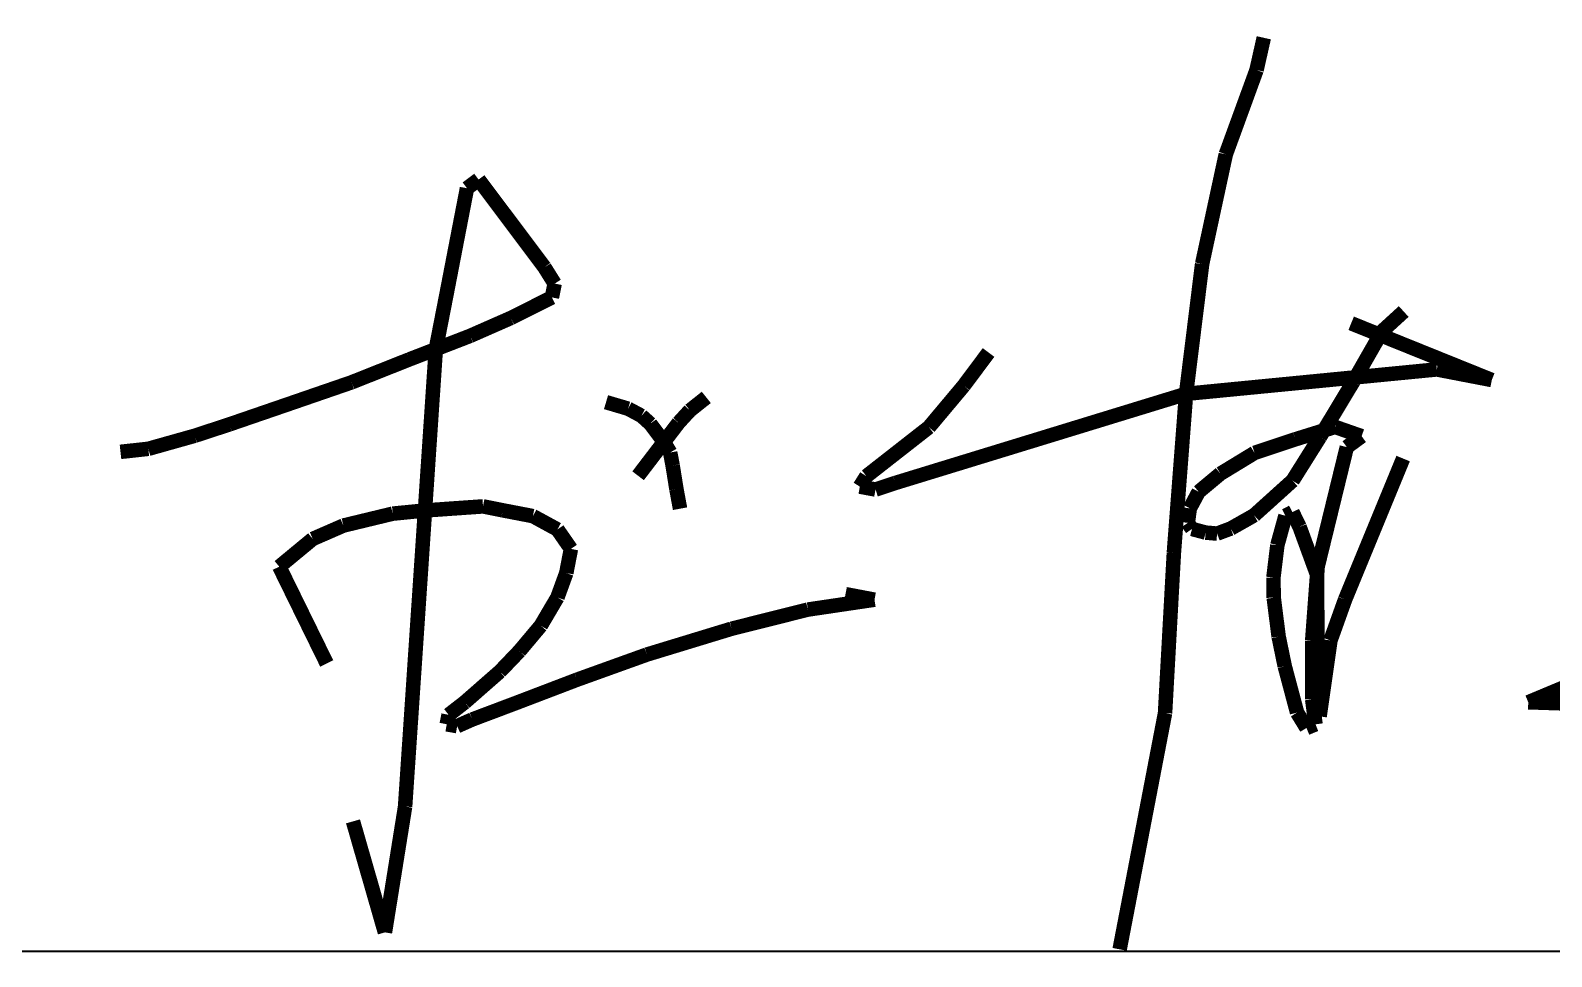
# Model space of a CAD drawing. Header units: millimetres. Extents: x 500457 to 783861, y -293369 to -162148.
# Drawn here: x 779345 to 780760, y -242596 to -241734 of the extents above; entities that cross this region are included whole.
import ezdxf

# ---------------------------------------------------------------- set-up
doc = ezdxf.new("R2010")
doc.units = ezdxf.units.MM
doc.header["$LTSCALE"] = 1000
doc.layers.add('A-PUB_TITLE SIGNATURE', color=7, linetype='Continuous')
doc.layers.add('WALL', color=255, linetype='Continuous')
doc.layers.add('图框', color=4, linetype='Continuous', lineweight=35)

# ---------------------------------------------------------------- blocks, each defined once
blk = doc.blocks.new('A$C7B124B11')
at = {"layer": 'A-PUB_TITLE SIGNATURE', "const_width": 10}
for points in [[(407.4, 294.7), (402.4, 272.5)], [(402.4, 272.5), (381.2, 214.4)], [(381.2, 214.4), (364.9, 138.9)], [(-133.7, 197.1), (-141.7, 191.1)], [(-88.3, 136.6), (-133.7, 197.1)], [(-141.7, 191.1), (-149.1, 152.9)], [(-149.1, 152.9), (-155.8, 118.2)], [(-81.3, 125.4), (-88.3, 136.6)], [(364.9, 138.9), (353.8, 49.4)], [(-83.2, 115.9), (-81.3, 125.4)], [(-155.8, 118.2), (-163.2, 80.3)], [(-111.5, 101.7), (-83.2, 115.9)], [(-139.5, 89.4), (-111.5, 101.7)], [(503.8, 106.1), (489, 92.6)], [(-181.4, 73.2), (-139.5, 89.4)], [(564.5, 58.9), (467.6, 98)], [(489, 92.6), (469, 57.7)], [(-163.2, 80.3), (-184.4, -234.9)], [(-221.2, 57.4), (-181.4, 73.2)], [(217.7, 77.9), (200.6, 55)], [(353.8, 49.4), (526.6, 66.2)], [(526.6, 66.2), (564.5, 58.9)], [(-262.7, 43.1), (-221.2, 57.4)], [(153.4, -12), (353.8, 49.4)], [(200.6, 55), (176.6, 26.4)], [(353.8, 49.4), (345.4, -60.2)], [(469, 57.7), (446.1, 19.7)], [(-305.5, 28.4), (-262.7, 43.1)], [(-45.9, 43.7), (-30.7, 39.2)], [(-30.7, 39.2), (-21.5, 34.3)], [(11.9, 38), (4.1, 29.5)], [(23.2, 47), (11.9, 38)], [(-329.3, 20.6), (-305.5, 28.4)], [(-21.5, 34.3), (-15.4, 28.8)], [(-15.4, 28.8), (-6, 16.3)], [(4.1, 29.5), (-6, 16.3)], [(429.2, 18.1), (456.5, 26.6)], [(456.5, 26.6), (474.8, 20.2)], [(-361.3, 11.6), (-329.3, 20.6)], [(-6, 16.3), (-23.8, -7)], [(-6, 16.3), (-1.7, 9)], [(176.6, 26.4), (133.5, -7.3)], [(401, 8.7), (429.2, 18.1)], [(446.1, 19.7), (427.2, -10.4)], [(474.8, 20.2), (464.6, 12.7)], [(-380.5, 9.5), (-361.3, 11.6)], [(-1.7, 9), (0, 0)], [(377.5, -5.6), (401, 8.7)], [(464.6, 12.7), (444.5, -69.5)], [(0, 0), (2.6, -16.2)], [(463.4, -92.3), (503.4, 4.8)], [(133.5, -7.3), (129, -14.5)], [(129, -14.5), (139.8, -16.5)], [(139.8, -16.5), (153.4, -12)], [(362.5, -18.1), (377.5, -5.6)], [(427.2, -10.4), (400.7, -34.3)], [(2.6, -16.2), (5.1, -29.7)], [(356.4, -29.5), (362.5, -18.1)], [(-226.9, -41.3), (-192.9, -33.1)], [(-192.9, -33.1), (-170.7, -30.9)], [(-170.7, -30.9), (-130.7, -28.1)], [(-130.7, -28.1), (-117.1, -30.8)], [(-117.1, -30.8), (-96.3, -34.8)], [(-96.3, -34.8), (-79.4, -44)], [(355, -39.5), (356.4, -29.5)], [(400.7, -34.3), (384.6, -43.4)], [(416.7, -54.9), (422.3, -34.6)], [(422.3, -34.6), (427.1, -32.1)], [(427.1, -32.1), (432, -42.2)], [(-248, -50.5), (-226.9, -41.3)], [(-79.4, -44), (-70.1, -57.4)], [(357.9, -43.7), (355, -39.5)], [(367.3, -46.2), (357.9, -43.7)], [(375.2, -46.9), (367.3, -46.2)], [(384.6, -43.4), (375.2, -46.9)], [(432, -42.2), (444, -75)], [(-271.1, -69.6), (-248, -50.5)], [(-70.1, -57.4), (-73.3, -74)], [(414, -77.2), (416.7, -54.9)], [(345.4, -60.2), (339.3, -170.6)], [(-238.4, -136.3), (-271.1, -69.6)], [(-73.3, -74), (-79.4, -90.8)], [(414.2, -91.1), (414, -77.2)], [(444.5, -69.5), (440.7, -120.8)], [(444, -75), (444.4, -125.4)], [(139.1, -92.4), (119.1, -88.6)], [(-79.4, -90.8), (-90.9, -110.3)], [(40.6, -112.4), (93.2, -99.2)], [(93.2, -99.2), (139.1, -92.4)], [(417.6, -117.9), (414.2, -91.1)], [(453.3, -120.5), (463.4, -92.3)], [(-90.9, -110.3), (-105.6, -127.8)], [(-17.8, -130.2), (40.6, -112.4)], [(421.8, -138.3), (417.6, -117.9)], [(-105.6, -127.8), (-119.1, -141.9)], [(-65.9, -147.5), (-17.8, -130.2)], [(440.7, -120.8), (440.7, -161.1)], [(444.4, -125.4), (445.8, -172.8)], [(445.8, -172.8), (453.3, -120.5)], [(430.3, -170.2), (421.8, -138.3)], [(-119.1, -141.9), (-143.3, -163.1)], [(-108.1, -163.6), (-65.9, -147.5)], [(630.9, -145.9), (589.6, -163.1)], [(440.7, -161.1), (443, -178.3)], [(-154.4, -171.7), (-155.7, -178.2)], [(-143.3, -163.1), (-154.4, -171.7)], [(-138.1, -174.9), (-108.1, -163.6)], [(339.3, -170.6), (308, -333.3)], [(436.8, -180.8), (430.3, -170.2)], [(589.6, -163.1), (620.2, -164.1)], [(-155.7, -178.2), (-148.5, -179.5)], [(-148.5, -179.5), (-138.1, -174.9)], [(443, -178.3), (436.8, -180.8)], [(-184.4, -234.9), (-198.3, -321.6)], [(-198.3, -321.6), (-220.3, -245.1)]]:
    blk.add_lwpolyline(points, dxfattribs=at)
blk = doc.blocks.new('A$C57a0c051')
at = {"layer": '图框', "color": 4}
blk.add_line((0, -26400), (6000, -26400), dxfattribs=at)
at = {"layer": 'A-PUB_TITLE SIGNATURE', "xscale": 1.349999880627941, "yscale": 1.349999880627941, "zscale": 1.349999880627941, "rotation": 0.005566601229444}
blk.add_blockref('A$C7B124B11', (3554.4, -25948.4, 5923.7), dxfattribs=at)

msp = doc.modelspace()

# ---------------------------------------------------------------- block references
at = {"layer": 'WALL', "color": 0}
msp.add_blockref('A$C57a0c051', (776388.2, -216190.7), dxfattribs=at)

doc.saveas('drawing.dxf')
